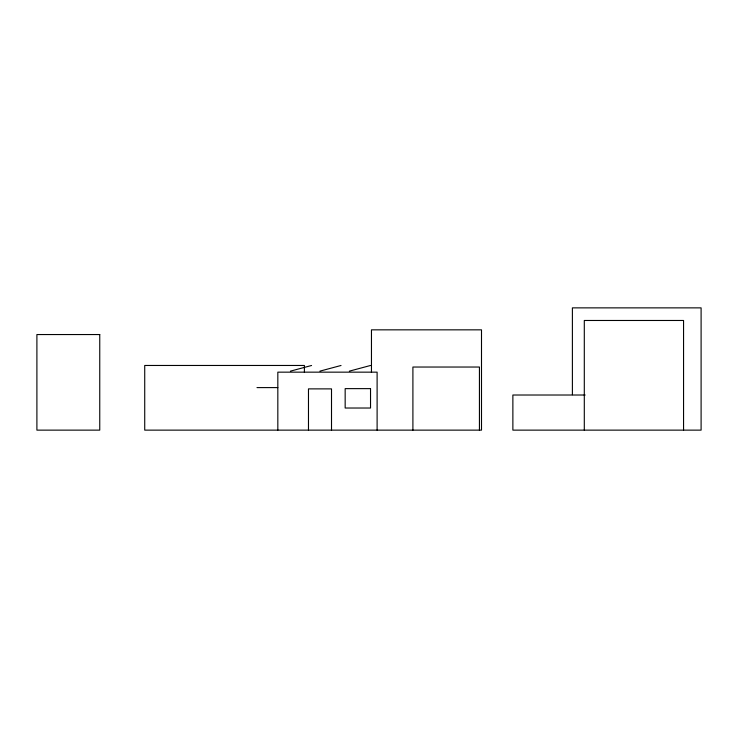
<?xml version="1.0" encoding="UTF-8"?>
<svg xmlns="http://www.w3.org/2000/svg" width="738" height="738" viewBox="0 0 738 738"><rect width="100%" height="100%" fill="white"/><g stroke="black" fill="none" stroke-linecap="round" stroke-linejoin="round"><path stroke-width="1.11" d="M290.421 371.149L311.565 365.485M319.895 371.149L341.03 365.485M349.36 371.149L370.494 365.485M256.99 387.598L277.829 387.598M585.151 395.014L512.873 395.014L512.873 430.134L701.1 430.134L701.1 307.866L572.393 307.866L572.393 394.71M683.554 430.134L683.554 320.476L584.302 320.476L584.302 430.134M479.432 430.134L479.432 367.035L412.902 367.035L412.902 430.134M377.109 430.134L377.109 372.155L277.829 372.155L277.829 430.134M371.463 372.496L371.463 329.84L481.499 329.84L481.499 430.134L144.722 430.134L144.722 365.467L304.397 365.467L304.397 372.275M331.51 430.134L331.51 388.88L308.475 388.88L308.475 430.134M99.75 334.545L36.9 334.545L36.9 430.134L99.75 430.134L99.75 334.545M370.531 388.631L345.163 388.631L345.163 408.022L370.531 408.022L370.531 388.631"/></g></svg>
